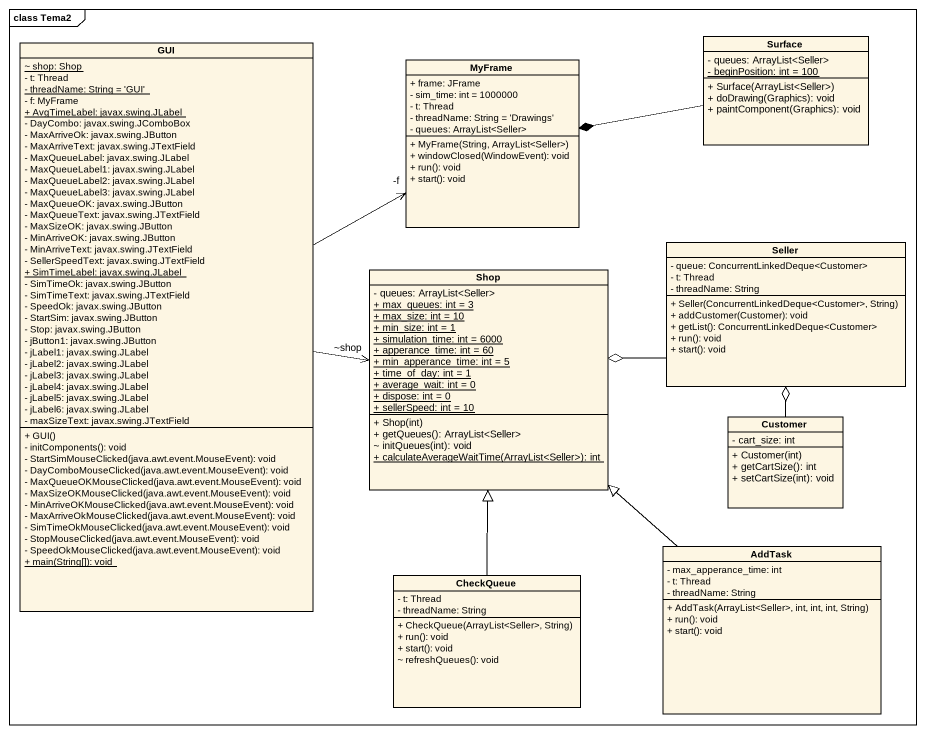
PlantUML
@startuml
mainframe class Tema2
hide circle
hide empty members
skinparam classAttributeIconSize 0
class Surface {
  - queues: ArrayList<Seller>
  {static} - beginPosition: int = 100
  + Surface(ArrayList<Seller>)
  + doDrawing(Graphics): void
  + paintComponent(Graphics): void
}
class GUI {
  {static} ~ shop: Shop
  - t: Thread
  {static} - threadName: String = 'GUI'
  - f: MyFrame
  {static} + AvgTimeLabel: javax.swing.JLabel
  - DayCombo: javax.swing.JComboBox
  - MaxArriveOk: javax.swing.JButton
  - MaxArriveText: javax.swing.JTextField
  - MaxQueueLabel: javax.swing.JLabel
  - MaxQueueLabel1: javax.swing.JLabel
  - MaxQueueLabel2: javax.swing.JLabel
  - MaxQueueLabel3: javax.swing.JLabel
  - MaxQueueOK: javax.swing.JButton
  - MaxQueueText: javax.swing.JTextField
  - MaxSizeOK: javax.swing.JButton
  - MinArriveOK: javax.swing.JButton
  - MinArriveText: javax.swing.JTextField
  - SellerSpeedText: javax.swing.JTextField
  {static} + SimTimeLabel: javax.swing.JLabel
  - SimTimeOk: javax.swing.JButton
  - SimTimeText: javax.swing.JTextField
  - SpeedOk: javax.swing.JButton
  - StartSim: javax.swing.JButton
  - Stop: javax.swing.JButton
  - jButton1: javax.swing.JButton
  - jLabel1: javax.swing.JLabel
  - jLabel2: javax.swing.JLabel
  - jLabel3: javax.swing.JLabel
  - jLabel4: javax.swing.JLabel
  - jLabel5: javax.swing.JLabel
  - jLabel6: javax.swing.JLabel
  - maxSizeText: javax.swing.JTextField
  + GUI()
  - initComponents(): void
  - StartSimMouseClicked(java.awt.event.MouseEvent): void
  - DayComboMouseClicked(java.awt.event.MouseEvent): void
  - MaxQueueOKMouseClicked(java.awt.event.MouseEvent): void
  - MaxSizeOKMouseClicked(java.awt.event.MouseEvent): void
  - MinArriveOKMouseClicked(java.awt.event.MouseEvent): void
  - MaxArriveOkMouseClicked(java.awt.event.MouseEvent): void
  - SimTimeOkMouseClicked(java.awt.event.MouseEvent): void
  - StopMouseClicked(java.awt.event.MouseEvent): void
  - SpeedOkMouseClicked(java.awt.event.MouseEvent): void
  {static} + main(String[]): void
}
class MyFrame {
  + frame: JFrame
  - sim_time: int = 1000000
  - t: Thread
  - threadName: String = 'Drawings'
  - queues: ArrayList<Seller>
  + MyFrame(String, ArrayList<Seller>)
  + windowClosed(WindowEvent): void
  + run(): void
  + start(): void
}
class Shop {
  - queues: ArrayList<Seller>
  {static} + max_queues: int = 3
  {static} + max_size: int = 10
  {static} + min_size: int = 1
  {static} + simulation_time: int = 6000
  {static} + apperance_time: int = 60
  {static} + min_apperance_time: int = 5
  {static} + time_of_day: int = 1
  {static} + average_wait: int = 0
  {static} + dispose: int = 0
  {static} + sellerSpeed: int = 10
  + Shop(int)
  + getQueues(): ArrayList<Seller>
  ~ initQueues(int): void
  {static} + calculateAverageWaitTime(ArrayList<Seller>): int
}
class Seller {
  - queue: ConcurrentLinkedDeque<Customer>
  - t: Thread
  - threadName: String
  + Seller(ConcurrentLinkedDeque<Customer>, String)
  + addCustomer(Customer): void
  + getList(): ConcurrentLinkedDeque<Customer>
  + run(): void
  + start(): void
}
class Customer {
  - cart_size: int
  + Customer(int)
  + getCartSize(): int
  + setCartSize(int): void
}
class AddTask {
  - max_apperance_time: int
  - t: Thread
  - threadName: String
  + AddTask(ArrayList<Seller>, int, int, int, String)
  + run(): void
  + start(): void
}
class CheckQueue {
  - t: Thread
  - threadName: String
  + CheckQueue(ArrayList<Seller>, String)
  + run(): void
  + start(): void
  ~ refreshQueues(): void
}
Surface -left-* MyFrame
GUI -right-> "-f" MyFrame
GUI -right-> "~shop" Shop
Seller -left-o Shop
Customer -up-o Seller
AddTask -up-|> Shop
CheckQueue -up-|> Shop
@enduml
